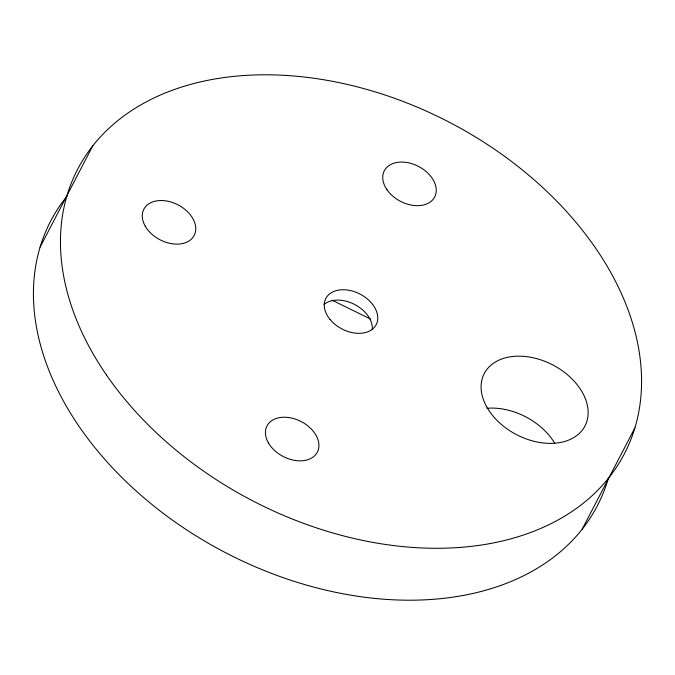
<?xml version="1.0" encoding="UTF-8"?>
<svg xmlns="http://www.w3.org/2000/svg" width="675" height="675" viewBox="0 0 675 675"><rect width="100%" height="100%" fill="white"/><g stroke="black" fill="none" stroke-linecap="round" stroke-linejoin="round"><path stroke-width="1.01" d="M40.103 247.109L92.829 145.792M582.171 529.208L634.897 427.891M332.092 300.206L370.71 319.132M324.042 304.408A28.384 19.643 27.5 0 1 354.788 304.552A28.384 19.643 27.5 0 1 372.313 329.721M486.987 408.282A56.767 39.293 27.5 0 1 554.681 443.205M608.437 477.866A308.171 213.3 27.5 0 1 225.534 552.682A308.171 213.3 27.5 0 1 67.07 196.121M268.523 443.087A28.384 19.643 27.5 0 0 314.837 455.566A28.384 19.643 27.5 0 0 293.203 418.458A28.384 19.643 27.5 0 0 268.523 443.087M330.126 319.553A28.384 19.643 27.5 0 0 375.95 325.088A28.384 19.643 27.5 0 0 346.967 289.972A28.384 19.643 27.5 0 0 330.126 319.553M387.037 189.818A28.384 19.643 27.5 0 0 433.325 199.074A28.384 19.643 27.5 0 0 408.122 162.734A28.384 19.643 27.5 0 0 387.037 189.818M486.532 406.544A56.767 39.293 27.5 0 0 579.015 433.696A56.767 39.293 27.5 0 0 538.279 359.075A56.767 39.293 27.5 0 0 486.532 406.544M145.218 226.125A28.384 19.643 27.5 0 0 191.514 239.017A28.384 19.643 27.5 0 0 170.336 201.825A28.384 19.643 27.5 0 0 145.218 226.125M106.49 375.055A308.171 213.3 27.5 0 0 609.196 477.292A308.171 213.3 27.5 0 0 337.357 82.274A308.171 213.3 27.5 0 0 106.49 375.055"/></g></svg>
